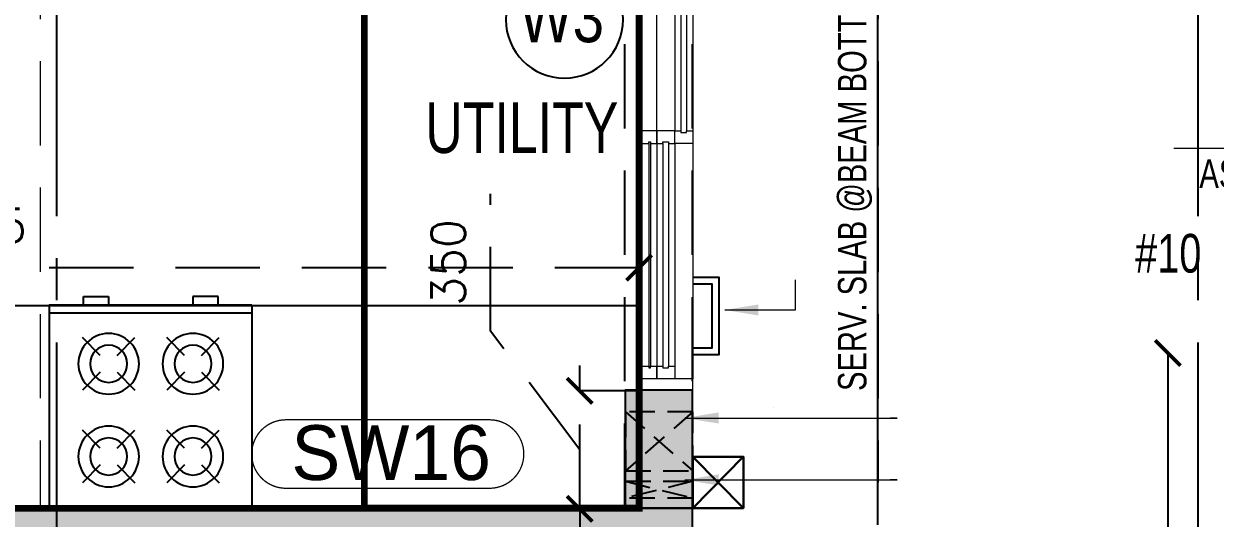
# Model space of a CAD drawing. Header units: millimetres. Extents: x 1135099 to 1230264, y -5736945 to -5695799.
# Drawn here: x 1209802 to 1213336, y -5710580 to -5709113 of the extents above; entities that cross this region are included whole.
import ezdxf
from ezdxf.enums import TextEntityAlignment as Align

# ---------------------------------------------------------------- set-up
doc = ezdxf.new("R2010")
doc.units = ezdxf.units.MM
doc.header["$LTSCALE"] = 1000
doc.header["$MEASUREMENT"] = 0
for name, pattern in [('2BHK-A - BACK$1$HIDDEN', [0.375, 0.25, -0.125]), ('AUDIT_D_120904163729-0', [0]), ('T8 - TYPICAL FLOOR CORE$0$HIDDEN', [0.375, 0.25, -0.125]), ('T8(T9 IS SIMILAR) - DIMENSION & TEXTING$0$HIDDEN', [0.375, 0.25, -0.125]), ('T8(T9 IS SIMILAR) - DIMENSION & TEXTING$0$T8 - TYPICAL FLOOR CORE$0$( Hidden )', [0.375, 0.25, -0.125]), ('T8(T9 IS SIMILAR) - DIMENSION & TEXTING$1$AUDIT_D_120904163729-0', [0]), ('T8(T9 IS SIMILAR)$0$$0$HIDDEN', [0.375, 0.25, -0.125]), ('T8(T9 IS SIMILAR)$0$HIDDEN', [0.375, 0.25, -0.125]), ('T8_REFUGE COLUMNS$0$CENTER2', [1.125, 0.75, -0.125, 0.125, -0.125])]:
    doc.linetypes.add(name, pattern=pattern)
doc.layers.get('0').update_dxf_attribs({"linetype": 'AUDIT_D_120904163729-0'})
for name, color, linetype in [('2BHK-A - BACK$0$a-KIT FIX', 251, 'Continuous'), ('T8 - TYPICAL FLOOR CORE$0$A-SLAB SUNK-AC LEDGES', 251, 'T8 - TYPICAL FLOOR CORE$0$HIDDEN'), ('T8(T9 IS SIMILAR) - DIMENSION & TEXTING$0$A-DIMENSIONS', 2, 'T8(T9 IS SIMILAR) - DIMENSION & TEXTING$0$HIDDEN'), ('T8(T9 IS SIMILAR) - DIMENSION & TEXTING$0$A-PLUMBING', 7, 'T8(T9 IS SIMILAR) - DIMENSION & TEXTING$1$AUDIT_D_120904163729-0'), ('T8(T9 IS SIMILAR) - DIMENSION & TEXTING$0$U-TI-TEXT', 7, 'Continuous'), ('T8(T9 IS SIMILAR) - DIMENSION & TEXTING$1$a-window-no', 125, 'Continuous'), ('T8(T9 IS SIMILAR)$0$S-BEAM', 20, 'T8(T9 IS SIMILAR)$0$$0$HIDDEN'), ('T8_REFUGE COLUMNS$0$A-CENTERLINE', 193, 'T8_REFUGE COLUMNS$0$CENTER2'), ('T8_REFUGE COLUMNS$0$A-SHEAR WALL THICKENING', 3, 'Continuous'), ('T8_REFUGE COLUMNS$1$A-RCC COLS', 3, 'Continuous'), ('T8_TYPICAL COLUMNS$0$A-RCC COLS', 3, 'Continuous'), ('T8_TYPICAL COLUMNS$0$A-SHEAR WALL THICKENING', 3, 'Continuous')]:
    doc.layers.add(name, color=color, linetype=linetype)
for name, color, linetype, lineweight in [('2BHK-A - BACK$1$A-WALL- 160', 6, 'Continuous', 30), ('2BHK-A - BACK$1$Window', 4, 'Continuous', 20), ('T8(T9 IS SIMILAR) - DIMENSION & TEXTING$0$T8 - TYPICAL FLOOR CORE$0$$1$a-Text', 4, 'Continuous', 0), ('T8(T9 IS SIMILAR) - DIMENSION & TEXTING$1$a-Text', 4, 'Continuous', 0), ('T8(T9 IS SIMILAR) - DIMENSION & TEXTING$1$R0-18-10-2014-T1-1st Podium Floor Plan$0$Text', 2, 'Continuous', 0), ('T8(T9 IS SIMILAR)$0$D&W', 8, 'Continuous', 25), ('T8(T9 IS SIMILAR)$0$SCPL BEAM', 191, 'T8(T9 IS SIMILAR)$0$$0$HIDDEN', 13), ('T8_REFUGE COLUMNS$0$A-COLUMN NO size reduce', 81, 'Continuous', 25)]:
    doc.layers.add(name, color=color, linetype=linetype, lineweight=lineweight)
doc.layers.add('A-RERA CARPET AREA', color=30, linetype='Continuous', plot=False)
doc.layers.add('T8_REFUGE COLUMNS$1$COL-HATCH', color=7, linetype='Continuous', lineweight=25, true_color=0xa3a3a3)
doc.styles.add('T8(T9 IS SIMILAR) - DIMENSION & TEXTING$0$Romans 1', font='romans.shx', dxfattribs={"height": 100})
doc.styles.add('T8(T9 IS SIMILAR) - DIMENSION & TEXTING$0$T8 - TYPICAL FLOOR CORE$0$$1$ARIAL ARROW', font='swisscl.ttf')
doc.styles.add('T8(T9 IS SIMILAR) - DIMENSION & TEXTING$1$ARIAL ARROW', font='swisscl.ttf')
doc.styles.add('T8(T9 IS SIMILAR) - DIMENSION & TEXTING$1$LODHA STANDERD', font='sanss___.ttf')
doc.styles.add('T8(T9 IS SIMILAR) - DIMENSION & TEXTING$1$Tahoma', font='tahoma.ttf')
doc.styles.add('T8_REFUGE COLUMNS$0$STANDARD', font='GOTHIC.TTF')
doc.dimstyles.new('T8(T9 IS SIMILAR) - DIMENSION & TEXTING$0$ALPINE S', dxfattribs={"dimscale": 0, "dimtxt": 100, "dimasz": 75, "dimexe": 0, "dimexo": 0, "dimgap": 75, "dimtad": 1, "dimdec": 0, "dimzin": 0, "dimdsep": 46, "dimtxsty": 'T8(T9 IS SIMILAR) - DIMENSION & TEXTING$0$Romans 1', "dimblk": 'T8(T9 IS SIMILAR) - DIMENSION & TEXTING$0$_ArchTick', "dimcen": 0.09, "dimclrd": 256, "dimclre": 256, "dimclrt": 7, "dimadec": 0, "dimazin": 0, "dimtfac": 1, "dimtdec": 0, "dimtofl": 0, "dimtmove": 1, "dimatfit": 0, "dimldrblk": 'T8(T9 IS SIMILAR) - DIMENSION & TEXTING$0$_Open90', "dimfxl": 1, "dimtolj": 1, "dimtzin": 0, "dimarcsym": 0})
doc.dimstyles.new('T8(T9 IS SIMILAR) - DIMENSION & TEXTING$1$SAMATA STD', dxfattribs={"dimtxt": 100, "dimasz": 50, "dimexe": 50, "dimexo": 50, "dimgap": 10, "dimtad": 0, "dimdec": 0, "dimrnd": 5, "dimzin": 0, "dimdsep": 46, "dimtxsty": 'T8(T9 IS SIMILAR) - DIMENSION & TEXTING$1$Tahoma', "dimblk": 'T8(T9 IS SIMILAR) - DIMENSION & TEXTING$1$_Origin2', "dimcen": -50, "dimdle": 50, "dimclrd": 7, "dimclre": 7, "dimclrt": 7, "dimadec": 0, "dimazin": 0, "dimtfac": 1, "dimtdec": 0, "dimtmove": 1, "dimatfit": 3, "dimfxl": 150, "dimtfill": 1, "dimtolj": 1, "dimtzin": 0, "dimlwd": -1, "dimlwe": -1, "dimarcsym": 0})

# ---------------------------------------------------------------- blocks, each defined once
blk = doc.blocks.new('T8(T9 IS SIMILAR) - DIMENSION & TEXTING$1$WINDOW TAG')
at = {"layer": 'T8(T9 IS SIMILAR) - DIMENSION & TEXTING$1$a-window-no'}
blk.add_circle((0, 0), 174.1, dxfattribs=at)
at = {"layer": 'T8(T9 IS SIMILAR) - DIMENSION & TEXTING$1$a-window-no', "style": 'T8(T9 IS SIMILAR) - DIMENSION & TEXTING$1$LODHA STANDERD'}
blk.add_attdef('WINDOW', text='', height=150, dxfattribs=at).set_placement((11.3, 2.8), align=Align.MIDDLE_CENTER)
blk = doc.blocks.new('T8(T9 IS SIMILAR) - DIMENSION & TEXTING$0$_ArchTick')
at = {"color": 0, "linetype": 'ByBlock', "const_width": 0.15}
blk.add_lwpolyline([(-0.5, -0.5), (0.5, 0.5)], dxfattribs=at)
blk = doc.blocks.new('*D525')
at = {"layer": 'T8(T9 IS SIMILAR) - DIMENSION & TEXTING$0$A-DIMENSIONS', "linetype": 'T8(T9 IS SIMILAR) - DIMENSION & TEXTING$0$HIDDEN', "lineweight": -2, "transparency": 16777216}
for p, q in [((1207652.3, -5709960.8), (1207652.3, -5709836.9)), ((1211627.3, -5709960.8), (1211627.3, -5709836.9))]:
    blk.add_line(p, q, dxfattribs=at)
at = {"layer": 'T8(T9 IS SIMILAR) - DIMENSION & TEXTING$0$A-DIMENSIONS', "lineweight": -2, "transparency": 16777216}
blk.add_line((1211627.3, -5709836.9), (1207652.3, -5709836.9), dxfattribs=at)
at = {"layer": 'T8(T9 IS SIMILAR) - DIMENSION & TEXTING$0$A-DIMENSIONS', "linetype": 'ByBlock', "lineweight": -2, "transparency": 16777216, "xscale": 75, "yscale": 75, "zscale": 75, "rotation": 180}
blk.add_blockref('T8(T9 IS SIMILAR) - DIMENSION & TEXTING$0$_ArchTick', (1207652.3, -5709836.9), dxfattribs=at)
at = {"layer": 'T8(T9 IS SIMILAR) - DIMENSION & TEXTING$0$A-DIMENSIONS', "linetype": 'ByBlock', "lineweight": -2, "transparency": 16777216, "xscale": 75, "yscale": 75, "zscale": 75}
blk.add_blockref('T8(T9 IS SIMILAR) - DIMENSION & TEXTING$0$_ArchTick', (1211627.3, -5709836.9), dxfattribs=at)
at = {"layer": 'T8(T9 IS SIMILAR) - DIMENSION & TEXTING$0$A-DIMENSIONS', "color": 7, "linetype": 'ByBlock', "transparency": 16777216, "insert": (1209639.8, -5709711.9), "char_height": 100, "attachment_point": 5, "style": 'T8(T9 IS SIMILAR) - DIMENSION & TEXTING$0$Romans 1'}
blk.add_mtext('\\A1;3975', dxfattribs=at)
blk = doc.blocks.new('T8(T9 IS SIMILAR) - DIMENSION & TEXTING$0$_Open90')
at = {"color": 0, "linetype": 'ByBlock', "lineweight": -2}
for p, q in [((-0.5, 0.5), (0, 0)), ((0, 0), (-1, 0)), ((0, 0), (-0.5, -0.5))]:
    blk.add_line(p, q, dxfattribs=at)
blk = doc.blocks.new('*D526')
at = {"layer": 'T8(T9 IS SIMILAR) - DIMENSION & TEXTING$0$A-DIMENSIONS', "lineweight": -2, "transparency": 16777216}
for p, q in [((1211186.1, -5710024.6), (1211186.1, -5709617.4)), ((1211451, -5710376.8), (1211186.1, -5710024.6)), ((1211451, -5710201.7), (1211451, -5710126.7)), ((1211451, -5710551.9), (1211451, -5710201.7)), ((1211451, -5710551.9), (1211451, -5710626.9))]:
    blk.add_line(p, q, dxfattribs=at)
at = {"layer": 'T8(T9 IS SIMILAR) - DIMENSION & TEXTING$0$A-DIMENSIONS', "linetype": 'T8(T9 IS SIMILAR) - DIMENSION & TEXTING$0$HIDDEN', "lineweight": -2, "transparency": 16777216}
for p, q in [((1211627.3, -5710201.7), (1211451, -5710201.7)), ((1211627.3, -5710551.9), (1211451, -5710551.9))]:
    blk.add_line(p, q, dxfattribs=at)
at = {"layer": 'T8(T9 IS SIMILAR) - DIMENSION & TEXTING$0$A-DIMENSIONS', "linetype": 'ByBlock', "lineweight": -2, "transparency": 16777216, "xscale": 75, "yscale": 75, "zscale": 75}
for p, rotation in [((1211451, -5710201.7), 270), ((1211451, -5710551.9), 90)]:
    blk.add_blockref('T8(T9 IS SIMILAR) - DIMENSION & TEXTING$0$_ArchTick', p, dxfattribs=dict(at, rotation=rotation))
at = {"layer": 'T8(T9 IS SIMILAR) - DIMENSION & TEXTING$0$A-DIMENSIONS', "color": 7, "linetype": 'ByBlock', "transparency": 16777216, "insert": (1211061.1, -5709821), "char_height": 100, "attachment_point": 5, "rotation": 90, "style": 'T8(T9 IS SIMILAR) - DIMENSION & TEXTING$0$Romans 1'}
blk.add_mtext('\\A1;350', dxfattribs=at)
blk = doc.blocks.new('T8(T9 IS SIMILAR) - DIMENSION & TEXTING$1$_Origin2')
at = {"color": 0, "linetype": 'ByBlock', "lineweight": -2}
blk.add_line((-0.5, 0), (-1, 0), dxfattribs=at)
for radius in [0.5, 0.25]:
    blk.add_circle((0, 0), radius, dxfattribs=at)
blk = doc.blocks.new('*D234')
at = {"layer": 'T8(T9 IS SIMILAR) - DIMENSION & TEXTING$0$U-TI-TEXT', "linetype": 'T8(T9 IS SIMILAR) - DIMENSION & TEXTING$0$T8 - TYPICAL FLOOR CORE$0$( Hidden )', "lineweight": -2, "transparency": 16777216}
for p, q in [((5745.1, 3784.3), (5743.1, 3784.3)), ((5745.1, 2234), (5743.1, 2234))]:
    blk.add_line(p, q, dxfattribs=at)
at = {"layer": 'T8(T9 IS SIMILAR) - DIMENSION & TEXTING$0$U-TI-TEXT', "lineweight": -2, "transparency": 16777216}
blk.add_line((5743.1, 3784.3), (5743.1, 2234), dxfattribs=at)
at = {"layer": 'T8(T9 IS SIMILAR) - DIMENSION & TEXTING$0$U-TI-TEXT', "linetype": 'ByBlock', "lineweight": -2, "transparency": 16777216, "xscale": 75, "yscale": 75, "zscale": 75}
for p, rotation in [((5743.1, 3784.3), 90), ((5743.1, 2234), 270)]:
    blk.add_blockref('T8(T9 IS SIMILAR) - DIMENSION & TEXTING$0$_ArchTick', p, dxfattribs=dict(at, rotation=rotation))
at = {"layer": 'T8(T9 IS SIMILAR) - DIMENSION & TEXTING$0$U-TI-TEXT', "color": 7, "linetype": 'ByBlock', "transparency": 16777216, "insert": (5618.1, 3009.1), "char_height": 100, "attachment_point": 5, "rotation": 90, "style": 'T8(T9 IS SIMILAR) - DIMENSION & TEXTING$0$Romans 1', "bg_fill": 3, "box_fill_scale": 1.25, "bg_fill_color": 256, "bg_fill_true_color": 13158600, "bg_fill_transparency": 0}
blk.add_mtext('\\A1;1550', dxfattribs=at)
blk = doc.blocks.new('T8_REFUGE COLUMNS$0$A$C277F3394')
at = {"layer": 'T8_REFUGE COLUMNS$0$A-SHEAR WALL THICKENING', "linetype": 'ByBlock', "true_color": 0xa3a3a3}
h = blk.add_hatch(color=253, dxfattribs=at)
h.dxf.hatch_style = 1
h.paths.add_polyline_path([(6494.8, 8675), (6694.8, 8675), (6694.8, 9025), (6494.8, 9025)])
at = {"layer": 'T8_REFUGE COLUMNS$0$A-SHEAR WALL THICKENING', "linetype": 'ByBlock'}
blk.add_lwpolyline([(6494.8, 8675), (6694.8, 8675), (6694.8, 9025), (6494.8, 9025)], close=True, dxfattribs=at)
blk = doc.blocks.new('T8_REFUGE COLUMNS$0$A$C46A13422')
at = {"layer": 'T8_REFUGE COLUMNS$0$A-SHEAR WALL THICKENING', "linetype": 'ByBlock'}
blk.add_blockref('T8_REFUGE COLUMNS$0$A$C277F3394', (-5609.8, -7500), dxfattribs=at)
blk = doc.blocks.new('T8_REFUGE COLUMNS')
at = {"layer": 'T8_REFUGE COLUMNS$1$COL-HATCH', "linetype": 'ByBlock'}
h = blk.add_hatch(color=256, dxfattribs=at)
h.dxf.hatch_style = 1
h.paths.add_polyline_path([(1207452.1, -5710799.9), (1211787.1, -5710799.9), (1211787.1, -5710549.9), (1207452.1, -5710549.9)])
at = {"layer": 'T8_REFUGE COLUMNS$0$A-CENTERLINE'}
for p, q in [((1209902.1, -5728808.5), (1209902.1, -5698573.6)), ((1213287.1, -5728808.5), (1213287.1, -5698573.6))]:
    blk.add_line(p, q, dxfattribs=at)
at = {"layer": 'T8_REFUGE COLUMNS$0$A-COLUMN NO size reduce', "linetype": 'ByBlock', "const_width": 3.9}
blk.add_lwpolyline([(1210581.1, -5710491.1, -1), (1210581.1, -5710287.9), (1211185.1, -5710287.9, -1), (1211185.1, -5710491.1)], format="xyb", close=True, dxfattribs=at)
at = {"layer": 'T8_REFUGE COLUMNS$1$A-RCC COLS', "linetype": 'ByBlock'}
blk.add_lwpolyline([(1207452.1, -5710799.9), (1211787.1, -5710799.9), (1211787.1, -5710549.9), (1207452.1, -5710549.9)], close=True, dxfattribs=at)
blk.add_blockref('T8_REFUGE COLUMNS$0$A$C46A13422', (1210702.1, -5711724.9), dxfattribs=at)
at = {"layer": 'T8_REFUGE COLUMNS$0$A-COLUMN NO size reduce', "linetype": 'ByBlock', "insert": (1210597.3, -5710304.1), "char_height": 162.5, "attachment_point": 1, "style": 'T8_REFUGE COLUMNS$0$STANDARD'}
blk.add_mtext_dynamic_manual_height_columns('SW16', width=444.685, gutter_width=500, heights=[0], dxfattribs=at)
blk = doc.blocks.new('T8_TYPICAL COLUMNS$0$A$C277F3394')
at = {"layer": 'T8_TYPICAL COLUMNS$0$A-SHEAR WALL THICKENING', "linetype": 'ByBlock'}
h = blk.add_hatch(color=31, dxfattribs=at)
h.dxf.hatch_style = 1
h.paths.add_polyline_path([(6494.8, 8675), (6694.8, 8675), (6694.8, 9025), (6494.8, 9025)])
blk.add_lwpolyline([(6494.8, 8675), (6694.8, 8675), (6694.8, 9025), (6494.8, 9025)], close=True, dxfattribs=at)
blk = doc.blocks.new('T8_TYPICAL COLUMNS$0$A$C46A13422')
at = {"layer": 'T8_TYPICAL COLUMNS$0$A-SHEAR WALL THICKENING', "linetype": 'ByBlock'}
blk.add_blockref('T8_TYPICAL COLUMNS$0$A$C277F3394', (-5609.8, -7500), dxfattribs=at)
blk = doc.blocks.new('T8_TYPICAL COLUMNS')
at = {"layer": 'T8_TYPICAL COLUMNS$0$A-RCC COLS', "linetype": 'ByBlock'}
for name, p in [('T8_REFUGE COLUMNS', (0, 0)), ('T8_TYPICAL COLUMNS$0$A$C46A13422', (1210702.1, -5711724.9))]:
    blk.add_blockref(name, p, dxfattribs=at)
blk = doc.blocks.new('2BHK-A - BACK$0$1500')
at = {"layer": '2BHK-A - BACK$1$Window', "color": 1, "lineweight": 13}
for p, q in [((1149540.7, -5694418.8), (1148842.5, -5694418.8)), ((1150239, -5694418.8), (1149578.2, -5694418.8)), ((1148842.5, -5694472.2), (1148842.5, -5694472.2)), ((1149540.7, -5694472.2), (1148880, -5694472.2)), ((1150239, -5694472.2), (1149578.2, -5694472.2)), ((1148842.5, -5694525.5), (1148880, -5694525.5)), ((1149540.7, -5694525.5), (1148880, -5694525.5)), ((1149578.2, -5694525.5), (1150276.5, -5694525.5)), ((1150276.5, -5694578.8), (1148842.5, -5694578.8)), ((1149540.7, -5694578.8), (1148880, -5694578.8))]:
    blk.add_line(p, q, dxfattribs=at)
at = {"layer": '2BHK-A - BACK$1$Window', "color": 5, "lineweight": 13}
for p, q in [((1150239, -5694437.4), (1149578.2, -5694437.4)), ((1150239, -5694453.6), (1149578.2, -5694453.6)), ((1149540.7, -5694490.7), (1148880, -5694490.7)), ((1149540.7, -5694506.9), (1148880, -5694506.9)), ((1149540.7, -5694544.1), (1148880, -5694544.1)), ((1149540.7, -5694548.6), (1148880, -5694548.6))]:
    blk.add_line(p, q, dxfattribs=at)
at = {"layer": '2BHK-A - BACK$1$Window', "color": 4, "lineweight": 13}
for points in [[(1148842.5, -5694578.8), (1148809.5, -5694578.8), (1148809.5, -5694418.8), (1148842.5, -5694418.8)], [(1149578.2, -5694437.4), (1149578.2, -5694418.8), (1149540.7, -5694418.8), (1149540.7, -5694472.2), (1149578.2, -5694472.2), (1149578.2, -5694453.6), (1149573.7, -5694453.6), (1149573.7, -5694437.4)], [(1150239, -5694437.4), (1150239, -5694418.8), (1150276.5, -5694418.8), (1150276.5, -5694472.2), (1150239, -5694472.2), (1150239, -5694453.6), (1150243.5, -5694453.6), (1150243.5, -5694437.4)], [(1150309.5, -5694418.8), (1150276.5, -5694418.8), (1150276.5, -5694578.8), (1150309.5, -5694578.8)], [(1148880, -5694490.7), (1148880, -5694472.2), (1148842.5, -5694472.2), (1148842.5, -5694525.5), (1148880, -5694525.5), (1148880, -5694506.9), (1148875.5, -5694506.9), (1148875.5, -5694490.7)], [(1149540.7, -5694490.7), (1149540.7, -5694472.2), (1149578.2, -5694472.2), (1149578.2, -5694525.5), (1149540.7, -5694525.5), (1149540.7, -5694506.9), (1149545.2, -5694506.9), (1149545.2, -5694490.7)], [(1148880, -5694544.1), (1148880, -5694525.5), (1148842.5, -5694525.5), (1148842.5, -5694578.8), (1148880, -5694578.8), (1148880, -5694548.6), (1148875.5, -5694548.6), (1148875.5, -5694544.1)], [(1149540.7, -5694544.1), (1149540.7, -5694525.5), (1149578.2, -5694525.5), (1149578.2, -5694578.8), (1149540.7, -5694578.8), (1149540.7, -5694548.6), (1149545.2, -5694548.6), (1149545.2, -5694544.1)]]:
    blk.add_lwpolyline(points, close=True, dxfattribs=at)
blk = doc.blocks.new('2BHK-A - BACK$0$RANGE-flat-1')
at = {"color": 0, "linetype": 'ByBlock'}
for p, q in [((-575, -600), (-575, 0)), ((-600, -100), (-625, -100)), ((-625, -100), (-625, -175)), ((-450, -150), (-502.8, -97.2)), ((-400, -150), (-347.2, -97.2)), ((-175, -150), (-227.8, -97.2)), ((-125, -150), (-72.2, -97.2)), ((-625, -175), (-600, -175)), ((-450, -200), (-502.8, -252.8)), ((-400, -200), (-347.2, -252.8)), ((-175, -200), (-227.8, -252.8)), ((-125, -200), (-72.2, -252.8)), ((-450, -400), (-502.8, -347.2)), ((-400, -400), (-347.2, -347.2)), ((-175, -400), (-227.8, -347.2)), ((-125, -400), (-72.2, -347.2)), ((-625, -425), (-600, -425)), ((-625, -500), (-625, -425)), ((-450, -450), (-502.8, -502.8)), ((-400, -450), (-347.2, -502.8)), ((-175, -450), (-227.8, -502.8)), ((-125, -450), (-72.2, -502.8)), ((-600, -500), (-625, -500))]:
    blk.add_line(p, q, dxfattribs=at)
blk.add_lwpolyline([(-600, -600), (0, -600), (0, 0), (-600, 0)], close=True, dxfattribs=at)
for centre, radius in [((-425, -175), 90), ((-150, -175), 90), ((-425, -175), 55), ((-150, -175), 55), ((-425, -425), 90), ((-150, -425), 90), ((-425, -425), 55), ((-150, -425), 55)]:
    blk.add_circle(centre, radius, dxfattribs=at)
blk = doc.blocks.new('2BHK-A - BACK')
at = {"linetype": '2BHK-A - BACK$1$HIDDEN', "ltscale": 0.3}
for p, q in [((1200756.6, -5710264.4), (1200956.7, -5710439.4, 0.6)), ((1200956.7, -5710264.4, 0.6), (1200756.7, -5710439.4)), ((1200756.7, -5710470.4), (1200956.7, -5710520.4)), ((1200956.7, -5710470.4), (1200756.7, -5710520.4))]:
    blk.add_line(p, q, dxfattribs=at)
at = {"linetype": 'ByBlock'}
for points in [[(1200756.7, -5710094.1), (1200679, -5710094.1), (1200679, -5709865.9), (1200756.7, -5709865.9)], [(1200756.7, -5710074.1), (1200699, -5710074.1), (1200699, -5709885.9), (1200756.7, -5709885.9)]]:
    blk.add_lwpolyline(points, dxfattribs=at)
at = {"linetype": '2BHK-A - BACK$1$HIDDEN', "ltscale": 0.3}
for points in [[(1200956.7, -5710439.4), (1200756.7, -5710439.4), (1200756.7, -5710264.4), (1200956.7, -5710264.4)], [(1200756.7, -5710520.4), (1200956.7, -5710520.4), (1200956.7, -5710470.4), (1200756.7, -5710470.4)]]:
    blk.add_lwpolyline(points, close=True, dxfattribs=at)
at = {"layer": '2BHK-A - BACK$0$a-KIT FIX', "color": 1}
blk.add_line((1200917.1, -5709949.5), (1203922.1, -5709949.5), dxfattribs=at)
at = {"layer": '2BHK-A - BACK$1$A-WALL- 160', "color": 5, "linetype": '2BHK-A - BACK$1$HIDDEN', "ltscale": 0.3}
blk.add_line((1200757.1, -5710024.2), (1200757.2, -5710024.2), dxfattribs=at)
at = {"layer": '2BHK-A - BACK$1$A-WALL- 160', "color": 5, "ltscale": 0.3}
for p, q in [((1200516.2, -5710250.2), (1200516.3, -5710250.2)), ((1200607.2, -5710549.4), (1200756.7, -5710397.7, 0.6)), ((1200756.7, -5710549.6, 0), (1200607.2, -5710397.7, 0.6))]:
    blk.add_line(p, q, dxfattribs=at)
blk.add_lwpolyline([(1200756.7, -5710397.7), (1200756.7, -5710549.6), (1200606.7, -5710549.6), (1200606.7, -5710397.7)], close=True, dxfattribs=at)
at = {"layer": '2BHK-A - BACK$0$a-KIT FIX', "extrusion": (0, 0, -1), "xscale": -1, "zscale": -1, "rotation": 90}
blk.add_blockref('2BHK-A - BACK$0$RANGE-flat-1', (-1202664.2, -5710546.8), dxfattribs=at)
at = {"layer": '2BHK-A - BACK$1$A-WALL- 160', "linetype": 'ByBlock', "rotation": 90}
blk.add_blockref('2BHK-A - BACK$0$1500', (-4493661.7, -6859009), dxfattribs=at)
blk = doc.blocks.new('T8 - TYPICAL FLOOR CORE')
at = {"layer": 'T8 - TYPICAL FLOOR CORE$0$A-SLAB SUNK-AC LEDGES', "linetype": 'ByBlock'}
blk.add_line((1212337.1, -5710599.6), (1212337.1, -5708692.5), dxfattribs=at)
blk = doc.blocks.new('T8(T9 IS SIMILAR)')
at = {"layer": 'T8(T9 IS SIMILAR)$0$D&W', "linetype": 'ByBlock', "xscale": -1}
blk.add_blockref('2BHK-A - BACK', (2412544.6, 0), dxfattribs=at)
at = {"layer": 'T8(T9 IS SIMILAR)$0$D&W', "linetype": 'ByBlock'}
blk.add_blockref('T8 - TYPICAL FLOOR CORE', (0, 0), dxfattribs=at)
at = {"layer": 'T8(T9 IS SIMILAR)$0$S-BEAM'}
for p, q in [((1211586.5, -5710548.8, 0), (1211586.6, -5708098.7, -0.7)), ((1211786.5, -5710548.8, 0), (1211786.6, -5708099.2)), ((1212337.1, -5710599.5, 0), (1212337.3, -5708099.2, 0))]:
    blk.add_line(p, q, dxfattribs=at)
at = {"layer": 'T8(T9 IS SIMILAR)$0$SCPL BEAM', "linetype": 'T8(T9 IS SIMILAR)$0$HIDDEN'}
blk.add_line((1209852.1, -5708099.2), (1209852.2, -5710549.2, 0.1), dxfattribs=at)
at = {"layer": 'T8(T9 IS SIMILAR)$0$D&W', "linetype": 'ByBlock'}
blk.add_blockref('T8_TYPICAL COLUMNS', (0, 0), dxfattribs=at)
blk = doc.blocks.new('T8(T9 IS SIMILAR) - DIMENSION & TEXTING$0$A$C77D62699')
at = {"layer": 'T8(T9 IS SIMILAR) - DIMENSION & TEXTING$0$U-TI-TEXT', "linetype": 'ByBlock'}
dim = blk.add_linear_dim(base=(5743.1, 2234), p1=(6440, 3784.3, 1.1), p2=(6440, 2234, 0.6), angle=90, dimstyle='T8(T9 IS SIMILAR) - DIMENSION & TEXTING$0$ALPINE S', override={"dimscale": 1, "dimfxl": 2, "dimfxlon": 1, "dimtfill": 1, "dimarcsym": 1}, dxfattribs=at)
dim.commit()
dim.dimension.update_dxf_attribs({"geometry": '*D234', "text_midpoint": (5618.1, 3009.1)})
blk = doc.blocks.new('T8(T9 IS SIMILAR) - DIMENSION & TEXTING')
at = {"layer": 'T8(T9 IS SIMILAR) - DIMENSION & TEXTING$0$T8 - TYPICAL FLOOR CORE$0$$1$a-Text', "style": 'T8(T9 IS SIMILAR) - DIMENSION & TEXTING$0$T8 - TYPICAL FLOOR CORE$0$$1$ARIAL ARROW'}
blk.add_text('SERV. SLAB @BEAM BOTTOM', height=84.375, rotation=90, dxfattribs=at).set_placement((1212301.4, -5710202.1, 0))
at = {"layer": 'T8(T9 IS SIMILAR) - DIMENSION & TEXTING$0$A-PLUMBING', "linetype": 'ByBlock'}
blk.add_blockref('T8(T9 IS SIMILAR) - DIMENSION & TEXTING$0$A$C77D62699', (1207452.3, -5713874), dxfattribs=at)
at = {"layer": 'T8(T9 IS SIMILAR) - DIMENSION & TEXTING$1$a-window-no'}
ref = blk.add_blockref('T8(T9 IS SIMILAR) - DIMENSION & TEXTING$1$WINDOW TAG', (1211405.9, -5709100.2), dxfattribs=dict(at, xscale=-1))
ref.add_attrib('WINDOW', 'W3', dxfattribs={"height": 150, "style": 'T8(T9 IS SIMILAR) - DIMENSION & TEXTING$1$LODHA STANDERD', "width": 0.8}).set_placement((1211397.6, -5709092.7), align=Align.MIDDLE_CENTER)
at = {"layer": 'T8(T9 IS SIMILAR) - DIMENSION & TEXTING$1$a-Text', "style": 'T8(T9 IS SIMILAR) - DIMENSION & TEXTING$1$ARIAL ARROW'}
blk.add_text('UTILITY', height=150, dxfattribs=at).set_placement((1210993.2, -5709496.3))
at = {"layer": 'T8(T9 IS SIMILAR) - DIMENSION & TEXTING$1$R0-18-10-2014-T1-1st Podium Floor Plan$0$Text', "attachment_point": 3, "style": 'T8(T9 IS SIMILAR) - DIMENSION & TEXTING$1$ARIAL ARROW'}
for s, insert, char_height, width in [('JALI(J1)\\P{\\H0.70833x;AS PER  DETAIL}', (1213961.6, -5709314.9, 0.5), 120, 3557.379), ('#10', (1213294.8, -5709736.4), 114.75, 1361.984)]:
    blk.add_mtext(s, dxfattribs=dict(at, insert=insert, char_height=char_height, width=width))
at = {"layer": 'T8(T9 IS SIMILAR) - DIMENSION & TEXTING$0$A-DIMENSIONS', "linetype": 'ByBlock'}
dim = blk.add_linear_dim(base=(1211451, -5710201.7), p1=(1211627.3, -5710551.9), p2=(1211627.3, -5710201.7), angle=270, dimstyle='T8(T9 IS SIMILAR) - DIMENSION & TEXTING$0$ALPINE S', override={"dimscale": 1, "dimfxl": 5, "dimarcsym": 1}, dxfattribs=at)
dim.commit()
dim.dimension.update_dxf_attribs({"geometry": '*D526', "text_midpoint": (1211186.1, -5709949.6), "dimtype": 128})
dim = blk.add_linear_dim(base=(1207652.3, -5709836.9), p1=(1211627.3, -5709960.8), p2=(1207652.3, -5709960.8), angle=180, dimstyle='T8(T9 IS SIMILAR) - DIMENSION & TEXTING$0$ALPINE S', override={"dimscale": 1, "dimfxl": 5, "dimarcsym": 1}, dxfattribs=at)
dim.commit()
dim.dimension.update_dxf_attribs({"geometry": '*D525', "text_midpoint": (1209639.8, -5709711.9)})
at = {"layer": 'T8(T9 IS SIMILAR) - DIMENSION & TEXTING$1$R0-18-10-2014-T1-1st Podium Floor Plan$0$Text'}
for points, override in [([(1214046.9, -5709919), (1214046.9, -5709482.5), (1213213, -5709482.5)], {"dimscale": 1, "dimasz": 150, "dimclrd": 2, "dimfxlon": 1, "dimarcsym": 1}), ([(1211881.2, -5709961.9), (1212090.9, -5709962), (1212091, -5709872.7)], {"dimscale": 1, "dimasz": 100, "dimclrd": 2, "dimfxlon": 1, "dimarcsym": 1}), ([(1211762.7, -5710282.4), (1212392.3, -5710282.4), (1212371.8, -5710282.4)], {"dimscale": 1, "dimasz": 100, "dimclrd": 2, "dimfxlon": 1, "dimarcsym": 1}), ([(1211762.7, -5710466), (1212392.3, -5710466), (1212371.8, -5710466)], {"dimscale": 1, "dimasz": 100, "dimclrd": 2, "dimfxlon": 1, "dimarcsym": 1})]:
    blk.add_leader(points, dimstyle='T8(T9 IS SIMILAR) - DIMENSION & TEXTING$1$SAMATA STD', override=override, dxfattribs=at)

msp = doc.modelspace()

# ---------------------------------------------------------------- linework, layer by layer
at = {"layer": 'A-RERA CARPET AREA', "const_width": 20, "elevation": 0.3}
for points in [[(1206357.1, -5710750.6), (1207457.2, -5710750.6), (1207457.2, -5710550.6), (1210812.5, -5710550.5), (1210812.5, -5708100.3), (1211628.1, -5708100.3), (1211628.1, -5707850.6), (1212107.3, -5707850.6), (1212107.4, -5706301.1), (1213457.1, -5706301.1), (1213457.1, -5707851.4), (1215907.3, -5707851.5), (1215907.3, -5706301), (1216807.7, -5706300.9), (1216807.6, -5702350.9), (1213161.9, -5702350.9), (1213161.9, -5701252), (1210057.2, -5701252), (1210057.2, -5702326), (1209282.4, -5702326), (1209282.3, -5702166), (1206657.2, -5702166), (1206657.2, -5702166), (1206357.2, -5702166)], [(1210812.5, -5708100.3), (1211627.3, -5708100.3), (1211627.3, -5710549.9), (1210812.5, -5710549.9)]]:
    msp.add_lwpolyline(points, close=True, dxfattribs=at)

# ---------------------------------------------------------------- next in the draw order: block references
at = {"linetype": 'ByBlock'}
msp.add_blockref('T8(T9 IS SIMILAR)', (-1.4, 0.2, -0.6), dxfattribs=at)

# ---------------------------------------------------------------- next in the draw order: block references
msp.add_blockref('T8(T9 IS SIMILAR) - DIMENSION & TEXTING', (0, 0), dxfattribs=at)

doc.saveas('drawing.dxf')
